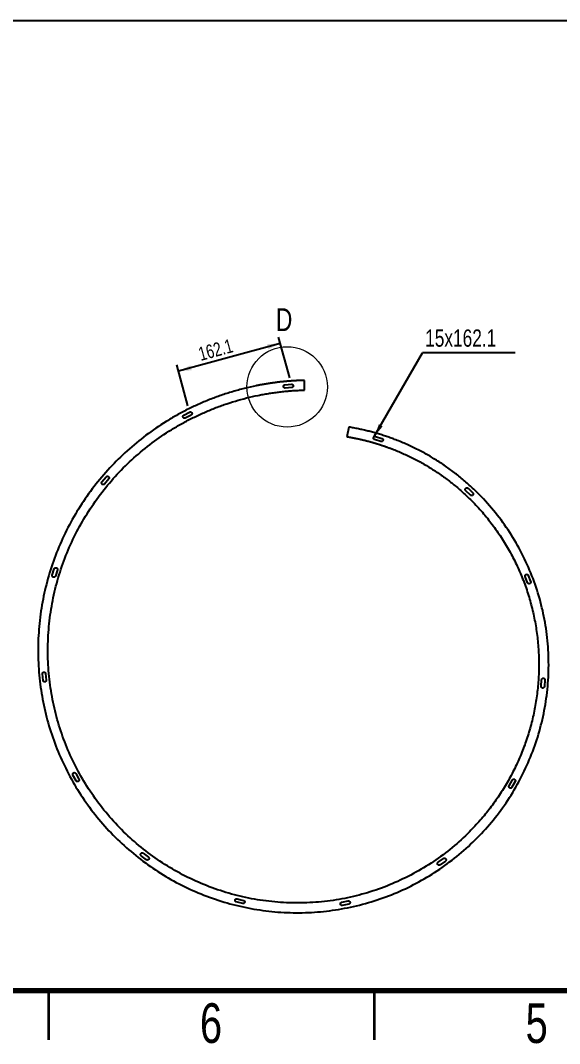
# Model space of a CAD drawing. Header units: millimetres. Extents: x 25 to 4175, y 19 to 2952.
# Drawn here: x 1057 to 1884, y 19 to 1590 of the extents above; entities that cross this region are included whole.
import ezdxf

# ---------------------------------------------------------------- set-up
doc = ezdxf.new("R2010")
doc.units = ezdxf.units.MM
doc.header["$LTSCALE"] = 10
doc.layers.add('SHEET', color=179, linetype='Continuous')
doc.styles.add('SLDTEXTSTYLE0', font='TXT', dxfattribs={"width": 0.75})
doc.dimstyles.new('SLDDIMSTYLE1', dxfattribs={"dimtxt": 21.166667, "dimasz": 20, "dimexe": 0, "dimexo": 0.0625, "dimgap": 5.291667, "dimtad": 1, "dimdec": 1, "dimrnd": 1e-09, "dimzin": 12, "dimdsep": 46, "dimtxsty": 'SLDTEXTSTYLE0', "dimsah": 1, "dimcen": 0.09, "dimadec": 0, "dimazin": 3, "dimtfac": 1, "dimtdec": 1, "dimtofl": 0, "dimtmove": 0, "dimatfit": 3, "dimfxl": 1, "dimfrac": 2, "dimtolj": 1, "dimtzin": 12, "dimarcsym": 0})
doc.dimstyles.new('SLDDIMSTYLE4', dxfattribs={"dimtxt": 0.18, "dimasz": 20, "dimexe": 0, "dimexo": 0.0625, "dimgap": 0, "dimtad": 0, "dimtih": 1, "dimtoh": 1, "dimdec": 0, "dimrnd": 1e-09, "dimzin": 0, "dimdsep": 46, "dimtxsty": 'Standard', "dimsah": 1, "dimcen": 0.09, "dimadec": 0, "dimazin": 0, "dimtfac": 20, "dimtdec": 0, "dimtofl": 0, "dimtmove": 0, "dimatfit": 3, "dimfxl": 1, "dimfrac": 2, "dimtolj": 1, "dimtzin": 0, "dimarcsym": 0})

# ---------------------------------------------------------------- blocks, each defined once
blk = doc.blocks.new('_D_5')
at = {"layer": 'SHEET'}
for p, q in [((1470.3, 1041.2), (1453.1, 1104)), ((1455.7, 1094.3), (1299.4, 1051.5)), ((1313.9, 998.4), (1296.7, 1061.1))]:
    blk.add_line(p, q, dxfattribs=at)
for points in [[(1455.7, 1094.3), (1435.4, 1092.9), (1437.5, 1085.2)], [(1299.4, 1051.5), (1319.7, 1052.9), (1317.6, 1060.6)]]:
    blk.add_solid(points, dxfattribs=at)
at = {"layer": 'SHEET', "insert": (1328, 1087.6), "char_height": 21.17, "attachment_point": 1, "rotation": 15.3171, "style": 'SLDTEXTSTYLE0'}
blk.add_mtext('162.1', dxfattribs=at)
blk = doc.blocks.new('SW_NOTE_0_8')
at = {"layer": 'SHEET', "color": 0}
blk.add_line((142.1, 0), (0, 0), dxfattribs=at)
at = {"layer": 'SHEET', "color": 0, "insert": (3.9, 35.8), "char_height": 26.46, "attachment_point": 1, "style": 'SLDTEXTSTYLE0'}
blk.add_mtext('15x162.1', dxfattribs=at)

msp = doc.modelspace()

# ---------------------------------------------------------------- linework, layer by layer
at = {"color": 7, "linetype": 'Continuous', "lineweight": 25}
for p, q in [((1493.06, 1022.5), (1493.05, 1037.5)), ((1462.89, 1030.68), (1472.93, 1031.53)), ((1473.36, 1026.55), (1463.32, 1025.7)), ((1307.6, 984.1), (1316.57, 988.71)), ((1318.86, 984.26), (1309.89, 979.65)), ((1560.94, 965.7), (1558.15, 950.96)), ((1610.26, 943.6), (1600.59, 946.55)), ((1602.04, 951.34), (1611.71, 948.39)), ((1181.96, 881.58), (1188.47, 889.28)), ((1192.29, 886.06), (1185.79, 878.35)), ((1747.9, 861.21), (1740.52, 868.12)), ((1743.94, 871.77), (1751.31, 864.86)), ((1105.73, 738.42), (1108.73, 748.05)), ((1113.5, 746.56), (1110.51, 736.93)), ((1835.46, 726.83), (1831.84, 736.26)), ((1836.51, 738.05), (1840.13, 728.63)), ((1091.49, 576.82), (1090.46, 586.85)), ((1095.44, 587.36), (1096.46, 577.32)), ((1856.24, 567.81), (1857.02, 577.88)), ((1862.01, 577.49), (1861.22, 567.42)), ((1142.21, 422.69), (1137.29, 431.49)), ((1141.66, 433.93), (1146.58, 425.12)), ((1807.06, 415.19), (1812.05, 423.97)), ((1816.4, 421.5), (1811.41, 412.72)), ((1250.25, 301.57), (1242.21, 307.66)), ((1245.23, 311.65), (1253.28, 305.55)), ((1698.06, 297.61), (1706.28, 303.49)), ((1709.18, 299.42), (1700.97, 293.55)), ((1398.01, 234.31), (1388.19, 236.62)), ((1389.33, 241.48), (1399.16, 239.17)), ((1549.97, 236.24), (1559.88, 238.17)), ((1560.83, 233.26), (1550.93, 231.33))]:
    msp.add_line(p, q, dxfattribs=at)
at = {"color": 7, "linetype": 'Continuous', "lineweight": 70}
msp.add_line((4100, 100), (100, 100), dxfattribs=at)
at = {"color": 7, "linetype": 'Continuous', "lineweight": 35}
for p, q in [((1100, 100), (1100, 25)), ((1600, 100), (1600, 25))]:
    msp.add_line(p, q, dxfattribs=at)
at = {"color": 7, "linetype": 'Continuous', "lineweight": 18}
msp.add_circle((1466.25, 1027.38), 61.73, dxfattribs=at)
at = {"color": 7, "linetype": 'Continuous', "lineweight": 25}
for points, knots in [([(1493.05, 1037.5), (1492.33, 1037.49), (1490.9, 1037.45), (1488.76, 1037.38), (1486.62, 1037.3), (1484.48, 1037.21), (1482.34, 1037.12), (1480.21, 1037), (1478.07, 1036.88), (1475.94, 1036.75), (1473.81, 1036.61), (1471.67, 1036.46), (1469.54, 1036.29), (1467.41, 1036.12), (1465.29, 1035.93), (1463.16, 1035.74), (1461.03, 1035.53), (1458.91, 1035.31), (1456.79, 1035.08), (1454.66, 1034.84), (1452.54, 1034.59), (1450.42, 1034.33), (1448.31, 1034.06), (1446.19, 1033.78), (1444.07, 1033.49), (1441.96, 1033.18), (1439.85, 1032.87), (1437.73, 1032.55), (1435.62, 1032.21), (1433.51, 1031.86), (1431.4, 1031.51), (1429.3, 1031.14), (1427.19, 1030.76), (1425.09, 1030.37), (1422.98, 1029.97), (1420.88, 1029.56), (1413.36, 1028.05), (1400.49, 1025.14), (1382.44, 1020.21), (1364.64, 1014.48), (1347.09, 1007.97), (1329.84, 1000.69), (1312.95, 992.65), (1296.44, 983.86), (1274.96, 971.18), (1249.19, 953.56), (1220.29, 929.72), (1193.64, 903.42), (1169.46, 874.81), (1147.93, 844.16), (1129.27, 811.68), (1113.61, 777.67), (1101.1, 742.36), (1091.83, 706.07), (1085.91, 669.08), (1083.37, 631.72), (1084.28, 594.27), (1088.59, 557.07), (1096.31, 520.41), (1107.36, 484.63), (1121.68, 450.01), (1139.12, 416.87), (1159.58, 385.49), (1182.84, 356.14), (1208.76, 329.09), (1237.07, 304.57), (1267.57, 282.82), (1299.96, 264.01), (1333.99, 248.35), (1369.33, 235.95), (1405.7, 226.97), (1442.75, 221.46), (1480.16, 219.51), (1517.58, 221.12), (1554.68, 226.32), (1591.11, 235.02), (1626.54, 247.21), (1660.63, 262.73), (1693.05, 281.49), (1723.52, 303.28), (1751.72, 327.95), (1777.39, 355.22), (1800.27, 384.89), (1820.15, 416.64), (1836.79, 450.2), (1850.08, 485.22), (1859.82, 521.4), (1865.95, 558.35), (1868.37, 595.74), (1867.07, 633.18), (1862.02, 670.31), (1853.3, 706.74), (1840.94, 742.11), (1825.12, 776.06), (1805.91, 808.23), (1783.58, 838.3), (1762.48, 861.34), (1744.29, 878.41), (1730.01, 890.5), (1715.13, 901.83), (1699.67, 912.39), (1683.69, 922.16), (1667.25, 931.08), (1650.37, 939.14), (1637.7, 944.4), (1629.52, 947.5), (1626, 948.8), (1622.46, 950.06), (1618.92, 951.28), (1615.37, 952.47), (1611.8, 953.62), (1608.23, 954.72), (1604.65, 955.8), (1601.06, 956.83), (1597.46, 957.82), (1593.85, 958.78), (1590.23, 959.7), (1586.6, 960.59), (1582.96, 961.43), (1579.32, 962.24), (1575.66, 963.01), (1571.99, 963.74), (1568.32, 964.43), (1564.63, 965.09), (1562.17, 965.5), (1560.94, 965.7)], [0, 0, 0, 0, 0.0008954, 0.0017905, 0.0026852, 0.0035795, 0.0044736, 0.0053673, 0.0062608, 0.007154, 0.008047, 0.0089398, 0.0098324, 0.0107249, 0.0116172, 0.0125094, 0.0134015, 0.0142935, 0.0151855, 0.0160775, 0.0169695, 0.0178615, 0.0187536, 0.0196457, 0.0205379, 0.0214302, 0.0223227, 0.0232153, 0.0241081, 0.0250011, 0.0258944, 0.0267879, 0.0276816, 0.0285757, 0.0294701, 0.0303648, 0.0312599, 0.0390858, 0.0468937, 0.0546991, 0.0625173, 0.0703431, 0.078151, 0.0859563, 0.0937746, 0.1094052, 0.1250241, 0.1406549, 0.1562736, 0.1719036, 0.1875229, 0.2031534, 0.2187721, 0.2344025, 0.2500213, 0.2656524, 0.2812703, 0.2969017, 0.3125193, 0.3281495, 0.3437681, 0.3593984, 0.3750168, 0.390647, 0.4062655, 0.421896, 0.437514, 0.4531443, 0.4687624, 0.4843936, 0.5000107, 0.5156412, 0.5312589, 0.5468901, 0.562507, 0.5781368, 0.5937549, 0.609385, 0.6250027, 0.6406336, 0.6562504, 0.6718816, 0.687498, 0.70313, 0.7187454, 0.7343762, 0.7499926, 0.7656226, 0.7812398, 0.796872, 0.8124867, 0.8281185, 0.8437336, 0.8593658, 0.8749802, 0.8906108, 0.9062268, 0.914057, 0.9218629, 0.9296648, 0.9374834, 0.9453146, 0.9531206, 0.9609221, 0.96874, 0.9703108, 0.9718798, 0.9734472, 0.975013, 0.9765775, 0.9781409, 0.9797032, 0.9812647, 0.9828256, 0.984386, 0.985946, 0.9875059, 0.9890658, 0.990626, 0.9921864, 0.9937474, 0.9953091, 0.9968716, 0.9984352, 1, 1, 1, 1]), ([(1558.15, 950.96), (1558.74, 950.86), (1559.93, 950.67), (1561.7, 950.37), (1563.48, 950.06), (1565.25, 949.74), (1567.02, 949.42), (1568.78, 949.08), (1570.55, 948.73), (1572.31, 948.38), (1574.07, 948.01), (1575.83, 947.64), (1577.58, 947.26), (1579.33, 946.87), (1581.09, 946.47), (1582.83, 946.06), (1584.58, 945.64), (1586.32, 945.21), (1588.07, 944.78), (1589.81, 944.33), (1591.54, 943.88), (1593.28, 943.41), (1595.01, 942.94), (1596.74, 942.46), (1598.47, 941.97), (1600.2, 941.47), (1601.92, 940.96), (1603.64, 940.44), (1605.36, 939.91), (1607.08, 939.37), (1608.79, 938.83), (1610.5, 938.27), (1612.21, 937.71), (1613.92, 937.13), (1615.63, 936.55), (1617.33, 935.96), (1619.03, 935.36), (1620.73, 934.75), (1622.43, 934.13), (1624.12, 933.5), (1625.82, 932.87), (1632.55, 930.29), (1644.18, 925.46), (1660.42, 917.72), (1676.23, 909.14), (1691.6, 899.74), (1706.46, 889.58), (1720.76, 878.67), (1734.49, 867.04), (1749.07, 853.34), (1764.19, 837.34), (1779.45, 818.81), (1793.41, 799.29), (1806.02, 778.87), (1817.23, 757.64), (1826.96, 735.69), (1835.21, 713.15), (1841.92, 690.11), (1847.07, 666.66), (1850.64, 642.92), (1852.62, 619), (1852.99, 595), (1851.77, 571.02), (1848.96, 547.18), (1844.57, 523.59), (1838.64, 500.33), (1831.18, 477.51), (1822.23, 455.24), (1811.84, 433.6), (1800.05, 412.69), (1786.91, 392.6), (1772.5, 373.41), (1756.86, 355.2), (1737.27, 335.2), (1713.07, 314.19), (1683.69, 293.35), (1652.43, 275.43), (1619.58, 260.63), (1585.46, 249.05), (1550.39, 240.82), (1514.69, 235.96), (1478.7, 234.57), (1442.72, 236.58), (1407.11, 242.03), (1372.17, 250.8), (1338.22, 262.86), (1305.55, 278.05), (1274.47, 296.26), (1245.22, 317.3), (1218.08, 340.98), (1193.25, 367.09), (1170.97, 395.4), (1151.4, 425.65), (1134.74, 457.59), (1121.08, 490.92), (1110.56, 525.37), (1103.24, 560.65), (1099.2, 596.44), (1098.43, 632.46), (1100.97, 668.39), (1106.74, 703.95), (1115.74, 738.83), (1127.85, 772.77), (1142.98, 805.45), (1160.98, 836.66), (1181.73, 866.1), (1205.02, 893.59), (1230.68, 918.86), (1258.49, 941.76), (1283.29, 958.69), (1303.96, 970.88), (1319.85, 979.32), (1336.1, 987.04), (1352.68, 994.04), (1369.56, 1000.31), (1386.68, 1005.82), (1404.04, 1010.56), (1417.05, 1013.51), (1425.56, 1015.2), (1429.5, 1015.94), (1433.44, 1016.64), (1437.38, 1017.3), (1441.33, 1017.93), (1445.28, 1018.51), (1449.24, 1019.06), (1453.2, 1019.57), (1457.17, 1020.04), (1461.14, 1020.47), (1465.11, 1020.86), (1469.09, 1021.21), (1473.07, 1021.53), (1477.06, 1021.8), (1481.05, 1022.04), (1485.05, 1022.23), (1489.05, 1022.39), (1491.72, 1022.47), (1493.06, 1022.5)], [0, 0, 0, 0, 0.0007824, 0.0015645, 0.0023463, 0.0031278, 0.003909, 0.00469, 0.0054708, 0.0062515, 0.0070319, 0.0078122, 0.0085924, 0.0093725, 0.0101525, 0.0109324, 0.0117123, 0.0124922, 0.013272, 0.0140519, 0.0148318, 0.0156119, 0.0163919, 0.0171721, 0.0179525, 0.0187329, 0.0195136, 0.0202944, 0.0210755, 0.0218568, 0.0226383, 0.0234202, 0.0242023, 0.0249847, 0.0257675, 0.0265507, 0.0273342, 0.0281181, 0.0289025, 0.0296873, 0.0304726, 0.0312583, 0.0390767, 0.046878, 0.0546832, 0.0625131, 0.0703305, 0.0781316, 0.0859372, 0.093768, 0.1041878, 0.114589, 0.1250202, 0.1354376, 0.1458391, 0.1562725, 0.1666903, 0.177092, 0.1875248, 0.1979434, 0.2083453, 0.2187773, 0.229196, 0.2395981, 0.2500297, 0.2604471, 0.2708494, 0.2812822, 0.2917009, 0.3021034, 0.3125348, 0.322952, 0.3333547, 0.3437875, 0.3594053, 0.3750333, 0.3906486, 0.4062793, 0.4218981, 0.4375254, 0.4531411, 0.4687717, 0.4843894, 0.5000181, 0.5156354, 0.5312645, 0.5468814, 0.5625111, 0.5781283, 0.5937578, 0.6093747, 0.6250046, 0.6406226, 0.6562516, 0.6718695, 0.6874986, 0.7031155, 0.7187458, 0.7343637, 0.7499931, 0.7656096, 0.7812404, 0.7968599, 0.8124879, 0.8281053, 0.8437355, 0.8593542, 0.8749831, 0.8906002, 0.9062309, 0.9140496, 0.9218548, 0.929662, 0.9374864, 0.9453037, 0.9531085, 0.9609161, 0.968742, 0.9704822, 0.972221, 0.9739587, 0.9756955, 0.9774314, 0.9791667, 0.9809015, 0.982636, 0.9843703, 0.9861046, 0.9878392, 0.989574, 0.9913094, 0.9930455, 0.9947825, 0.9965204, 0.9982595, 1, 1, 1, 1]), ([(1463.32, 1025.7), (1463.25, 1025.7), (1463.13, 1025.69), (1462.96, 1025.7), (1462.79, 1025.71), (1462.63, 1025.73), (1462.48, 1025.76), (1462.23, 1025.83), (1461.88, 1025.98), (1461.43, 1026.3), (1461.01, 1026.74), (1460.7, 1027.33), (1460.57, 1027.98), (1460.59, 1028.64), (1460.79, 1029.27), (1461.13, 1029.78), (1461.52, 1030.17), (1461.93, 1030.43), (1462.39, 1030.61), (1462.72, 1030.66), (1462.89, 1030.68)], [0, 0, 0, 0, 0.0233283, 0.0455805, 0.0668143, 0.0870965, 0.1065034, 0.1251221, 0.1863325, 0.2502156, 0.334609, 0.4158385, 0.5000726, 0.584218, 0.6654399, 0.7499296, 0.8136766, 0.8750216, 0.9332043, 1, 1, 1, 1]), ([(1472.93, 1031.53), (1472.99, 1031.54), (1473.11, 1031.54), (1473.29, 1031.54), (1473.46, 1031.52), (1473.61, 1031.5), (1473.76, 1031.47), (1474.02, 1031.41), (1474.37, 1031.25), (1474.82, 1030.94), (1475.24, 1030.5), (1475.55, 1029.91), (1475.68, 1029.26), (1475.66, 1028.6), (1475.46, 1027.96), (1475.12, 1027.46), (1474.73, 1027.07), (1474.32, 1026.8), (1473.86, 1026.63), (1473.54, 1026.58), (1473.36, 1026.55)], [0, 0, 0, 0, 0.0233065, 0.0455455, 0.0667749, 0.0870615, 0.1064815, 0.125122, 0.1863666, 0.2502154, 0.3346054, 0.4158392, 0.5000753, 0.5842238, 0.6654425, 0.7499301, 0.8137069, 0.8750219, 0.9331691, 1, 1, 1, 1]), ([(1309.89, 979.65), (1309.84, 979.62), (1309.73, 979.57), (1309.57, 979.51), (1309.41, 979.46), (1309.25, 979.42), (1309.1, 979.39), (1308.84, 979.36), (1308.46, 979.36), (1307.92, 979.48), (1307.36, 979.73), (1306.85, 980.16), (1306.49, 980.71), (1306.25, 981.33), (1306.2, 981.99), (1306.32, 982.59), (1306.54, 983.1), (1306.81, 983.5), (1307.17, 983.84), (1307.45, 984.01), (1307.6, 984.1)], [0, 0, 0, 0, 0.0233304, 0.0455839, 0.0668182, 0.0870999, 0.1065056, 0.1251222, 0.1863346, 0.2502155, 0.3346026, 0.415829, 0.5000718, 0.5842053, 0.6654291, 0.7499292, 0.813676, 0.8750215, 0.9332084, 1, 1, 1, 1]), ([(1316.57, 988.71), (1316.62, 988.73), (1316.73, 988.78), (1316.9, 988.84), (1317.05, 988.9), (1317.21, 988.94), (1317.36, 988.97), (1317.62, 989), (1318, 988.99), (1318.54, 988.87), (1319.1, 988.63), (1319.61, 988.2), (1319.98, 987.65), (1320.21, 987.03), (1320.26, 986.37), (1320.14, 985.77), (1319.93, 985.26), (1319.65, 984.86), (1319.29, 984.52), (1319.01, 984.35), (1318.86, 984.26)], [0, 0, 0, 0, 0.0233077, 0.0455473, 0.0667769, 0.0870632, 0.1064825, 0.1251219, 0.1863665, 0.2502152, 0.3346054, 0.415837, 0.5000747, 0.5842173, 0.6654368, 0.7499297, 0.8137062, 0.8750216, 0.9331693, 1, 1, 1, 1]), ([(1600.59, 946.55), (1600.53, 946.57), (1600.41, 946.61), (1600.25, 946.68), (1600.1, 946.75), (1599.96, 946.83), (1599.83, 946.92), (1599.62, 947.07), (1599.36, 947.34), (1599.05, 947.81), (1598.82, 948.37), (1598.75, 949.03), (1598.87, 949.69), (1599.14, 950.3), (1599.56, 950.81), (1600.07, 951.15), (1600.58, 951.37), (1601.05, 951.46), (1601.55, 951.45), (1601.87, 951.38), (1602.04, 951.34)], [0, 0, 0, 0, 0.0233238, 0.045571, 0.0667989, 0.0870735, 0.1064704, 0.1250759, 0.1862796, 0.2501227, 0.334724, 0.4159121, 0.4999205, 0.5841079, 0.6654132, 0.750014, 0.8135434, 0.8750667, 0.9332298, 1, 1, 1, 1]), ([(1611.71, 948.39), (1611.76, 948.37), (1611.88, 948.33), (1612.04, 948.26), (1612.19, 948.19), (1612.33, 948.11), (1612.46, 948.02), (1612.67, 947.87), (1612.94, 947.6), (1613.24, 947.14), (1613.47, 946.57), (1613.54, 945.91), (1613.43, 945.25), (1613.16, 944.65), (1612.74, 944.13), (1612.28, 943.82), (1611.88, 943.64), (1611.58, 943.55), (1611.26, 943.5), (1610.93, 943.49), (1610.6, 943.52), (1610.37, 943.57), (1610.26, 943.6)], [0, 0, 0, 0, 0.0232953, 0.0455246, 0.0667452, 0.087023, 0.1064337, 0.1250633, 0.186301, 0.2500978, 0.3346968, 0.4158844, 0.4998741, 0.5842512, 0.6655454, 0.7499776, 0.7908952, 0.8311975, 0.8715847, 0.9127529, 0.95536, 1, 1, 1, 1]), ([(1185.79, 878.35), (1185.74, 878.31), (1185.66, 878.22), (1185.54, 878.1), (1185.41, 877.99), (1185.28, 877.89), (1185.16, 877.81), (1184.93, 877.68), (1184.57, 877.54), (1184.03, 877.44), (1183.42, 877.46), (1182.79, 877.65), (1182.23, 878.02), (1181.78, 878.5), (1181.48, 879.1), (1181.36, 879.69), (1181.36, 880.25), (1181.46, 880.72), (1181.67, 881.17), (1181.86, 881.44), (1181.96, 881.58)], [0, 0, 0, 0, 0.0233314, 0.0455855, 0.06682, 0.0871015, 0.1065066, 0.1251222, 0.1863359, 0.2502154, 0.3346015, 0.4158259, 0.5000713, 0.5841991, 0.6654239, 0.7499289, 0.8136751, 0.8750213, 0.9332104, 1, 1, 1, 1]), ([(1188.47, 889.28), (1188.51, 889.33), (1188.59, 889.42), (1188.71, 889.54), (1188.84, 889.65), (1188.97, 889.75), (1189.1, 889.83), (1189.32, 889.96), (1189.68, 890.1), (1190.22, 890.2), (1190.83, 890.18), (1191.47, 889.99), (1192.02, 889.62), (1192.47, 889.14), (1192.78, 888.55), (1192.89, 887.95), (1192.89, 887.39), (1192.79, 886.92), (1192.59, 886.47), (1192.39, 886.2), (1192.29, 886.06)], [0, 0, 0, 0, 0.023309, 0.0455495, 0.0667794, 0.0870655, 0.106484, 0.125122, 0.1863689, 0.2502152, 0.3346029, 0.4158317, 0.500074, 0.5842068, 0.6654276, 0.7499295, 0.8137072, 0.8750215, 0.9331709, 1, 1, 1, 1]), ([(1740.52, 868.12), (1740.48, 868.17), (1740.39, 868.25), (1740.28, 868.39), (1740.18, 868.52), (1740.09, 868.65), (1740.01, 868.78), (1739.89, 869.01), (1739.77, 869.38), (1739.7, 869.92), (1739.74, 870.53), (1739.97, 871.16), (1740.37, 871.69), (1740.88, 872.12), (1741.48, 872.39), (1742.09, 872.48), (1742.64, 872.44), (1743.11, 872.32), (1743.55, 872.09), (1743.8, 871.88), (1743.94, 871.77)], [0, 0, 0, 0, 0.023326, 0.0455744, 0.0668026, 0.0870766, 0.1064722, 0.1250759, 0.1862794, 0.2501225, 0.3347081, 0.4158939, 0.4999199, 0.584098, 0.6654078, 0.7500137, 0.8135468, 0.8750667, 0.9332344, 1, 1, 1, 1]), ([(1751.31, 864.86), (1751.35, 864.82), (1751.44, 864.73), (1751.55, 864.6), (1751.66, 864.46), (1751.75, 864.33), (1751.83, 864.2), (1751.94, 863.97), (1752.07, 863.61), (1752.14, 863.06), (1752.09, 862.45), (1751.86, 861.82), (1751.47, 861.29), (1750.96, 860.86), (1750.35, 860.59), (1749.75, 860.5), (1749.2, 860.54), (1748.73, 860.66), (1748.29, 860.89), (1748.03, 861.1), (1747.9, 861.21)], [0, 0, 0, 0, 0.0233073, 0.0455474, 0.0667779, 0.0870649, 0.1064844, 0.1251227, 0.1863861, 0.2502165, 0.3346501, 0.4158709, 0.5000742, 0.5841845, 0.665393, 0.7499276, 0.813693, 0.8750199, 0.9331601, 1, 1, 1, 1]), ([(1110.51, 736.93), (1110.49, 736.88), (1110.44, 736.76), (1110.37, 736.6), (1110.3, 736.45), (1110.22, 736.31), (1110.14, 736.18), (1109.98, 735.98), (1109.71, 735.71), (1109.24, 735.41), (1108.68, 735.18), (1108.01, 735.12), (1107.36, 735.24), (1106.76, 735.51), (1106.25, 735.94), (1105.91, 736.45), (1105.7, 736.96), (1105.6, 737.44), (1105.61, 737.93), (1105.69, 738.25), (1105.73, 738.42)], [0, 0, 0, 0, 0.0233322, 0.0455866, 0.0668212, 0.0871027, 0.1065072, 0.1251222, 0.186337, 0.2502153, 0.3345994, 0.4158217, 0.5000708, 0.5841924, 0.665418, 0.7499285, 0.8136733, 0.8750211, 0.9332127, 1, 1, 1, 1]), ([(1108.73, 748.05), (1108.75, 748.1), (1108.79, 748.22), (1108.86, 748.38), (1108.93, 748.53), (1109.01, 748.67), (1109.09, 748.8), (1109.25, 749), (1109.52, 749.27), (1109.99, 749.57), (1110.56, 749.8), (1111.22, 749.86), (1111.87, 749.74), (1112.48, 749.47), (1112.99, 749.04), (1113.33, 748.54), (1113.54, 748.02), (1113.63, 747.55), (1113.62, 747.06), (1113.54, 746.74), (1113.5, 746.56)], [0, 0, 0, 0, 0.0233104, 0.0455518, 0.066782, 0.0870677, 0.1064854, 0.125122, 0.1863695, 0.2502151, 0.3346013, 0.4158282, 0.5000736, 0.5841997, 0.6654212, 0.7499292, 0.813707, 0.8750213, 0.9331716, 1, 1, 1, 1]), ([(1831.84, 736.26), (1831.82, 736.32), (1831.78, 736.44), (1831.74, 736.61), (1831.7, 736.77), (1831.68, 736.93), (1831.66, 737.08), (1831.66, 737.34), (1831.71, 737.72), (1831.88, 738.24), (1832.19, 738.77), (1832.67, 739.23), (1833.26, 739.54), (1833.9, 739.7), (1834.57, 739.68), (1835.15, 739.5), (1835.63, 739.23), (1836, 738.91), (1836.29, 738.51), (1836.43, 738.21), (1836.51, 738.05)], [0, 0, 0, 0, 0.0233279, 0.0455774, 0.0668059, 0.0870794, 0.1064739, 0.1250759, 0.186278, 0.2501223, 0.3346946, 0.4158792, 0.4999194, 0.5840916, 0.6654055, 0.7500136, 0.8135519, 0.8750668, 0.9332368, 1, 1, 1, 1]), ([(1840.13, 728.63), (1840.15, 728.57), (1840.19, 728.45), (1840.23, 728.28), (1840.27, 728.12), (1840.29, 727.96), (1840.3, 727.81), (1840.31, 727.55), (1840.26, 727.17), (1840.08, 726.64), (1839.78, 726.12), (1839.3, 725.65), (1838.71, 725.35), (1838.07, 725.18), (1837.4, 725.2), (1836.82, 725.39), (1836.34, 725.66), (1835.97, 725.98), (1835.67, 726.37), (1835.54, 726.67), (1835.46, 726.83)], [0, 0, 0, 0, 0.0233083, 0.0455489, 0.0667794, 0.0870661, 0.106485, 0.1251226, 0.1863857, 0.2502161, 0.3346381, 0.4158579, 0.5000736, 0.5841797, 0.6653917, 0.7499275, 0.8136935, 0.87502, 0.9331658, 1, 1, 1, 1]), ([(1090.46, 586.85), (1090.46, 586.91), (1090.45, 587.03), (1090.45, 587.21), (1090.46, 587.37), (1090.48, 587.53), (1090.51, 587.68), (1090.57, 587.94), (1090.72, 588.29), (1091.03, 588.75), (1091.46, 589.18), (1092.04, 589.5), (1092.69, 589.64), (1093.35, 589.63), (1093.99, 589.44), (1094.5, 589.11), (1094.9, 588.72), (1095.17, 588.32), (1095.35, 587.86), (1095.41, 587.53), (1095.44, 587.36)], [0, 0, 0, 0, 0.0233105, 0.0455519, 0.0667822, 0.0870679, 0.1064854, 0.125122, 0.1863719, 0.250215, 0.3345995, 0.4158246, 0.5000732, 0.5841936, 0.6654158, 0.7499289, 0.8137044, 0.8750211, 0.9331742, 1, 1, 1, 1]), ([(1096.46, 577.32), (1096.47, 577.26), (1096.47, 577.14), (1096.47, 576.97), (1096.46, 576.8), (1096.45, 576.64), (1096.42, 576.49), (1096.35, 576.24), (1096.21, 575.88), (1095.9, 575.43), (1095.47, 575), (1094.88, 574.68), (1094.23, 574.54), (1093.57, 574.55), (1092.93, 574.74), (1092.42, 575.07), (1092.03, 575.46), (1091.75, 575.86), (1091.57, 576.32), (1091.52, 576.65), (1091.49, 576.82)], [0, 0, 0, 0, 0.023336, 0.0455928, 0.0668282, 0.0871089, 0.1065112, 0.1251223, 0.186335, 0.2502152, 0.3345965, 0.4158165, 0.5000702, 0.584182, 0.6654087, 0.7499282, 0.8136758, 0.8750209, 0.9332123, 1, 1, 1, 1]), ([(1861.22, 567.42), (1861.21, 567.36), (1861.2, 567.24), (1861.17, 567.07), (1861.13, 566.91), (1861.08, 566.75), (1861.03, 566.61), (1860.92, 566.37), (1860.71, 566.05), (1860.33, 565.65), (1859.83, 565.31), (1859.19, 565.1), (1858.53, 565.07), (1857.88, 565.2), (1857.29, 565.51), (1856.84, 565.93), (1856.52, 566.38), (1856.33, 566.82), (1856.23, 567.31), (1856.23, 567.64), (1856.24, 567.81)], [0, 0, 0, 0, 0.0233103, 0.045552, 0.0667827, 0.0870688, 0.1064865, 0.1251224, 0.1863825, 0.2502157, 0.3346265, 0.4158456, 0.500073, 0.5841752, 0.6653906, 0.7499276, 0.813697, 0.8750201, 0.9331673, 1, 1, 1, 1]), ([(1857.02, 577.88), (1857.03, 577.95), (1857.04, 578.06), (1857.08, 578.24), (1857.12, 578.4), (1857.16, 578.55), (1857.21, 578.7), (1857.32, 578.93), (1857.53, 579.26), (1857.91, 579.65), (1858.42, 580), (1859.05, 580.21), (1859.71, 580.23), (1860.36, 580.1), (1860.96, 579.8), (1861.4, 579.38), (1861.72, 578.93), (1861.92, 578.48), (1862.01, 578), (1862.01, 577.67), (1862.01, 577.49)], [0, 0, 0, 0, 0.0233292, 0.0455793, 0.0668078, 0.0870809, 0.1064747, 0.1250758, 0.1862758, 0.250122, 0.3346837, 0.4158681, 0.4999194, 0.5840895, 0.6654058, 0.7500133, 0.8135528, 0.8750667, 0.9332393, 1, 1, 1, 1]), ([(1137.29, 431.49), (1137.26, 431.54), (1137.21, 431.65), (1137.14, 431.81), (1137.08, 431.97), (1137.04, 432.12), (1137, 432.27), (1136.96, 432.53), (1136.96, 432.91), (1137.06, 433.46), (1137.28, 434.02), (1137.69, 434.55), (1138.23, 434.93), (1138.84, 435.19), (1139.5, 435.26), (1140.11, 435.16), (1140.62, 434.96), (1141.03, 434.7), (1141.38, 434.35), (1141.56, 434.08), (1141.66, 433.93)], [0, 0, 0, 0, 0.023311, 0.0455527, 0.0667831, 0.0870687, 0.106486, 0.125122, 0.1863745, 0.250215, 0.3345997, 0.4158229, 0.5000728, 0.584187, 0.6654095, 0.7499286, 0.8137036, 0.875021, 0.9331758, 1, 1, 1, 1]), ([(1146.58, 425.12), (1146.61, 425.07), (1146.66, 424.96), (1146.73, 424.8), (1146.79, 424.64), (1146.84, 424.49), (1146.87, 424.34), (1146.91, 424.08), (1146.92, 423.7), (1146.82, 423.16), (1146.59, 422.59), (1146.18, 422.07), (1145.64, 421.68), (1145.03, 421.43), (1144.37, 421.35), (1143.76, 421.45), (1143.25, 421.65), (1142.84, 421.91), (1142.49, 422.26), (1142.31, 422.54), (1142.21, 422.69)], [0, 0, 0, 0, 0.0233358, 0.0455924, 0.0668279, 0.0871086, 0.1065111, 0.1251224, 0.1863378, 0.2502153, 0.3345979, 0.4158161, 0.5000698, 0.5841773, 0.6654042, 0.749928, 0.8136744, 0.8750208, 0.9332139, 1, 1, 1, 1]), ([(1812.05, 423.97), (1812.09, 424.02), (1812.15, 424.13), (1812.25, 424.27), (1812.36, 424.4), (1812.46, 424.52), (1812.57, 424.63), (1812.77, 424.8), (1813.1, 425), (1813.61, 425.19), (1814.22, 425.29), (1814.88, 425.21), (1815.49, 424.95), (1816.02, 424.56), (1816.43, 424.03), (1816.65, 423.46), (1816.75, 422.92), (1816.74, 422.43), (1816.62, 421.95), (1816.48, 421.65), (1816.4, 421.5)], [0, 0, 0, 0, 0.0233373, 0.0455952, 0.0668313, 0.087112, 0.1065135, 0.1251227, 0.1863439, 0.2502159, 0.3346151, 0.4158285, 0.5000696, 0.5841627, 0.6653853, 0.7499269, 0.8136647, 0.87502, 0.9332148, 1, 1, 1, 1]), ([(1811.41, 412.72), (1811.38, 412.67), (1811.31, 412.57), (1811.21, 412.42), (1811.11, 412.29), (1811, 412.17), (1810.89, 412.07), (1810.69, 411.9), (1810.37, 411.69), (1809.85, 411.5), (1809.25, 411.4), (1808.59, 411.48), (1807.97, 411.74), (1807.44, 412.13), (1807.03, 412.66), (1806.81, 413.23), (1806.71, 413.77), (1806.72, 414.26), (1806.84, 414.74), (1806.98, 415.03), (1807.06, 415.19)], [0, 0, 0, 0, 0.0233113, 0.0455535, 0.0667843, 0.0870702, 0.1064873, 0.1251223, 0.1863821, 0.2502155, 0.3346182, 0.4158368, 0.5000726, 0.5841724, 0.6653903, 0.7499277, 0.8136984, 0.8750203, 0.9331713, 1, 1, 1, 1]), ([(1242.21, 307.66), (1242.17, 307.7), (1242.07, 307.78), (1241.95, 307.9), (1241.83, 308.02), (1241.73, 308.14), (1241.63, 308.26), (1241.49, 308.48), (1241.33, 308.83), (1241.21, 309.37), (1241.19, 309.98), (1241.36, 310.62), (1241.69, 311.19), (1242.15, 311.67), (1242.73, 312), (1243.32, 312.15), (1243.87, 312.18), (1244.35, 312.1), (1244.81, 311.92), (1245.09, 311.74), (1245.23, 311.65)], [0, 0, 0, 0, 0.023312, 0.0455543, 0.066785, 0.0870705, 0.1064872, 0.1251221, 0.1863773, 0.2502151, 0.3345981, 0.4158191, 0.5000725, 0.5841781, 0.6654009, 0.7499284, 0.8137043, 0.8750209, 0.9331763, 1, 1, 1, 1]), ([(1253.28, 305.55), (1253.33, 305.51), (1253.42, 305.43), (1253.55, 305.31), (1253.66, 305.19), (1253.77, 305.07), (1253.86, 304.95), (1254, 304.73), (1254.16, 304.38), (1254.28, 303.84), (1254.3, 303.23), (1254.13, 302.59), (1253.8, 302.02), (1253.34, 301.54), (1252.76, 301.21), (1252.17, 301.06), (1251.62, 301.04), (1251.14, 301.11), (1250.68, 301.29), (1250.4, 301.47), (1250.25, 301.57)], [0, 0, 0, 0, 0.0233361, 0.0455931, 0.0668286, 0.0871093, 0.1065115, 0.1251224, 0.186339, 0.2502154, 0.3345991, 0.4158159, 0.5000696, 0.5841732, 0.6653999, 0.7499277, 0.813672, 0.8750206, 0.9332152, 1, 1, 1, 1]), ([(1706.28, 303.49), (1706.33, 303.52), (1706.43, 303.59), (1706.58, 303.67), (1706.73, 303.75), (1706.88, 303.81), (1707.03, 303.86), (1707.28, 303.93), (1707.66, 303.98), (1708.21, 303.94), (1708.79, 303.78), (1709.36, 303.43), (1709.81, 302.93), (1710.13, 302.35), (1710.27, 301.7), (1710.24, 301.09), (1710.09, 300.56), (1709.88, 300.12), (1709.57, 299.74), (1709.32, 299.53), (1709.18, 299.42)], [0, 0, 0, 0, 0.0233376, 0.0455957, 0.0668318, 0.0871124, 0.1065136, 0.1251226, 0.1863423, 0.2502157, 0.3346097, 0.4158234, 0.5000693, 0.5841633, 0.6653877, 0.7499271, 0.813668, 0.8750202, 0.9332148, 1, 1, 1, 1]), ([(1700.97, 293.55), (1700.92, 293.51), (1700.82, 293.45), (1700.67, 293.36), (1700.52, 293.29), (1700.37, 293.22), (1700.22, 293.17), (1699.97, 293.1), (1699.59, 293.05), (1699.04, 293.09), (1698.45, 293.26), (1697.89, 293.61), (1697.44, 294.1), (1697.12, 294.68), (1696.97, 295.33), (1697.01, 295.94), (1697.15, 296.47), (1697.36, 296.91), (1697.67, 297.29), (1697.93, 297.5), (1698.06, 297.61)], [0, 0, 0, 0, 0.0233113, 0.0455534, 0.0667842, 0.08707, 0.1064871, 0.1251223, 0.1863815, 0.2502154, 0.3346119, 0.4158307, 0.5000724, 0.5841727, 0.6653926, 0.7499279, 0.8136995, 0.8750204, 0.9331741, 1, 1, 1, 1]), ([(1388.19, 236.62), (1388.13, 236.63), (1388.01, 236.67), (1387.85, 236.72), (1387.69, 236.79), (1387.55, 236.86), (1387.41, 236.93), (1387.2, 237.07), (1386.91, 237.33), (1386.58, 237.77), (1386.31, 238.32), (1386.2, 238.98), (1386.28, 239.63), (1386.51, 240.26), (1386.9, 240.8), (1387.38, 241.17), (1387.87, 241.42), (1388.34, 241.54), (1388.84, 241.57), (1389.16, 241.51), (1389.33, 241.48)], [0, 0, 0, 0, 0.0233126, 0.0455553, 0.0667861, 0.0870715, 0.1064878, 0.1251221, 0.1863769, 0.250215, 0.3346015, 0.4158218, 0.5000724, 0.5841761, 0.6653982, 0.7499281, 0.8137023, 0.8750207, 0.9331751, 1, 1, 1, 1]), ([(1399.16, 239.17), (1399.22, 239.16), (1399.34, 239.12), (1399.5, 239.07), (1399.66, 239), (1399.8, 238.93), (1399.94, 238.86), (1400.15, 238.72), (1400.44, 238.46), (1400.77, 238.02), (1401.03, 237.47), (1401.14, 236.81), (1401.07, 236.16), (1400.84, 235.53), (1400.45, 234.99), (1399.97, 234.62), (1399.47, 234.37), (1399, 234.25), (1398.51, 234.22), (1398.18, 234.28), (1398.01, 234.31)], [0, 0, 0, 0, 0.0233366, 0.0455938, 0.0668295, 0.0871101, 0.106512, 0.1251224, 0.1863405, 0.2502154, 0.3345989, 0.4158144, 0.5000694, 0.584168, 0.6653946, 0.7499274, 0.8136696, 0.8750204, 0.9332169, 1, 1, 1, 1]), ([(1550.93, 231.33), (1550.87, 231.32), (1550.75, 231.3), (1550.57, 231.29), (1550.41, 231.28), (1550.25, 231.28), (1550.09, 231.3), (1549.84, 231.34), (1549.47, 231.45), (1548.99, 231.71), (1548.52, 232.11), (1548.15, 232.66), (1547.95, 233.29), (1547.9, 233.95), (1548.03, 234.61), (1548.32, 235.15), (1548.67, 235.57), (1549.04, 235.88), (1549.48, 236.11), (1549.8, 236.19), (1549.97, 236.24)], [0, 0, 0, 0, 0.0233115, 0.0455537, 0.0667844, 0.08707, 0.106487, 0.1251222, 0.1863796, 0.2502152, 0.3346063, 0.4158259, 0.5000723, 0.5841754, 0.6653966, 0.749928, 0.8137007, 0.8750206, 0.9331753, 1, 1, 1, 1]), ([(1559.88, 238.17), (1559.94, 238.18), (1560.06, 238.2), (1560.24, 238.21), (1560.4, 238.22), (1560.56, 238.21), (1560.72, 238.2), (1560.97, 238.16), (1561.34, 238.05), (1561.82, 237.78), (1562.29, 237.39), (1562.66, 236.83), (1562.86, 236.2), (1562.91, 235.54), (1562.77, 234.89), (1562.49, 234.35), (1562.14, 233.92), (1561.76, 233.61), (1561.32, 233.39), (1561, 233.31), (1560.83, 233.26)], [0, 0, 0, 0, 0.0233381, 0.0455963, 0.0668325, 0.0871129, 0.1065139, 0.1251226, 0.1863408, 0.2502156, 0.3346026, 0.4158167, 0.5000691, 0.5841627, 0.665389, 0.7499274, 0.8136714, 0.8750204, 0.9332151, 1, 1, 1, 1])]:
    msp.add_open_spline(points, degree=3, knots=knots, dxfattribs=at)
at = {"layer": 'SHEET'}
msp.add_line((94.21, 1590.02), (4092.72, 1590.02), dxfattribs=at)

# ---------------------------------------------------------------- block references
msp.add_blockref('SW_NOTE_0_8', (1674.25, 1079.82), dxfattribs=at)

# ---------------------------------------------------------------- texts
at = {"color": 7, "linetype": 'Continuous', "lineweight": 18, "insert": (1448.9, 1148.16), "char_height": 35, "attachment_point": 1, "style": 'SLDTEXTSTYLE0'}
msp.add_mtext('D', dxfattribs=at)
at = {"color": 7, "linetype": 'Continuous', "lineweight": 0, "char_height": 60.96, "attachment_point": 2, "style": 'SLDTEXTSTYLE0'}
for s, insert in [('6', (1349.39, 81.14)), ('5', (1849.39, 81.14))]:
    msp.add_mtext(s, dxfattribs=dict(at, insert=insert))

# ---------------------------------------------------------------- dimensions: what is measured, and where the dimension line sits
at = {"layer": 'SHEET'}
dim = msp.add_linear_dim(base=(1299.37, 1051.5), p1=(1472.93, 1031.53), p2=(1316.57, 988.71), angle=15.31713, dimstyle='SLDDIMSTYLE1', dxfattribs=at)
dim.commit()
dim.dimension.update_dxf_attribs({"geometry": '_D_5', "text_midpoint": (1369.16, 1070.62), "dimtype": 160})

# ---------------------------------------------------------------- leaders
msp.add_leader([(1599.96, 951.07), (1674.25, 1079.82)], dimstyle='SLDDIMSTYLE4', dxfattribs=at)

doc.saveas('drawing.dxf')
